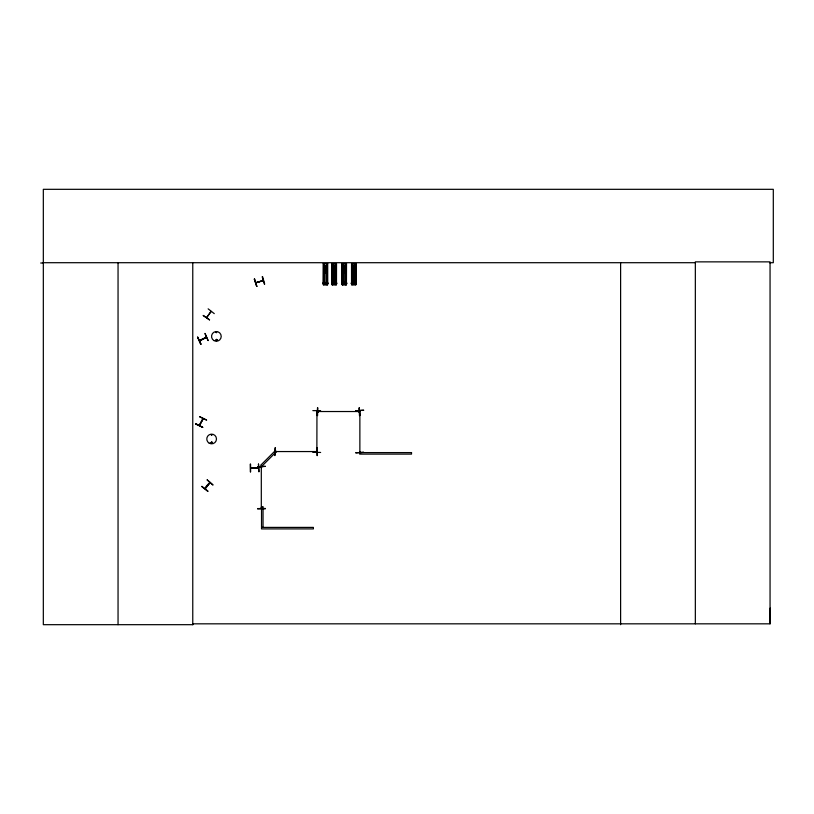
<?xml version="1.0" encoding="UTF-8"?>
<svg xmlns="http://www.w3.org/2000/svg" width="814" height="814" viewBox="0 0 814 814"><rect width="100%" height="100%" fill="white"/><g stroke="black" fill="none" stroke-linecap="round" stroke-linejoin="round"><path stroke-width="1.22" d="M769.495 262.708L773.3 262.708L773.3 189.316L43.325 189.316L43.325 624.684L192.877 624.684L192.776 623.829L770.054 623.829L770.166 608.089M199.328 340.466L200.122 340.456M205.667 337.607L206.278 336.955M202.533 419.251L203.205 418.793M261.62 466.829L261.314 467.592L261.304 466.809M261.304 507.6L261.62 508.435M316.87 410.704L316.605 411.569L316.595 410.704M359.605 411.569L359.605 410.704M359.92 411.548L359.605 410.785M359.605 452.36L359.595 451.495L359.869 452.36M215.954 332.356L216.748 332.143L216.27 332.773M216.911 340.028C215.232 341.331 216.656 338.777 216.707 339.703M217.063 340.211C215.944 337.301 215.201 342.562 217.135 340.028M211.213 434.829L211.996 435.154L211.294 434.747M211.121 442.48C212.189 444.546 212.118 440.7 211.182 442.735M261.263 466.971L261.62 467.653M316.554 410.867L316.911 411.406M359.554 451.658L359.91 452.197M205.148 488.726C217.48 474.287 202.493 489.326 205.606 488.217M209.554 483.211L209.717 482.437M199.461 340.354L206.42 337.372M206.329 337.23L199.633 340.7M325.753 284.422L325.162 283.516M344.505 284.361L343.966 284.432M353.988 284.401L353.703 284.432M203.174 418.752L199.481 425.457M212.23 442.969C210.938 439.753 211.04 445.512 212.281 442.236M256.552 282.529L255.861 282.366M262.454 280.565L263.207 280.352L255.83 282.784L263.309 280.606L255.8 282.834M211.253 311.538L206.664 317.491M258.455 468.142L250.783 467.887M318.406 411.823L317.643 411.792M316.921 451.821C315.191 452.014 317.613 450.651 316.595 452.36M359.279 411.833L358.598 411.833M195.696 423.992L202.747 427.319L195.716 423.962M199.603 416.768L206.654 420.095L199.654 416.676M199.45 425.559L203.246 418.722M209.574 319.831L203.134 315.435L209.503 319.912M214.275 313.634L208.14 308.842M205.087 488.736L209.89 482.712M207.784 491.381L201.699 486.528M212.871 484.941L207.041 479.772L212.912 484.89M275.264 451.556L316.839 451.556M202.798 418.681L199.247 425.325L199.501 424.766M210.938 311.304L206.685 317.562M261.579 508.374L261.609 507.621M316.87 452.36L316.951 410.867M318.427 411.864L317.806 411.833M197.639 337.108L200.793 344.23M199.471 340.791L206.491 337.342M201.221 340.028L204.609 338.329M200.763 344.251L197.619 337.118L201.048 344.098M208.089 340.547L204.965 333.404L208.109 340.537M262.179 276.74L264.418 284.198M256.827 286.355L254.283 278.999L256.776 286.375M275.315 451.495L276.048 451.546L275.264 451.821M316.758 451.862L316.219 451.872M333.984 284.401L334.503 283.577L333.913 283.516M344.037 284.401L344.414 283.394M353.541 284.401L353.591 283.567M359.757 415.547L359.269 407.773L359.717 415.547M312.841 410.622L320.624 410.683M318.427 411.518L317.725 411.528L359.3 411.528M358.516 411.528L359.218 411.528M316.89 447.802L317.053 455.575M275.346 451.821L276.048 451.821M312.841 452.381L320.624 452.442M250.244 464.133L250.336 471.906M258.455 464.082L258.933 471.855L258.506 464.082M261.62 507.753L261.304 508.465M265.333 508.435L257.55 508.597M257.56 508.882L265.333 508.831M40.7 263.014L43.325 263.003M43.325 262.708L695.339 262.708M323.229 263.624L327.727 263.604M336.477 263.604L331.98 263.624L332.081 284.697M342.033 263.624L346.53 263.604M323.534 265.761L327.421 265.761M332.285 265.761L336.172 265.761M342.338 265.761L346.225 265.761M351.841 265.761L355.728 265.761M323.534 267.185L327.421 267.185M332.285 267.185L336.172 267.185M342.338 267.185L346.225 267.185M351.841 267.185L355.728 267.185M323.534 269.322L327.421 269.322M332.285 269.322L336.172 269.322M342.338 269.322L346.225 269.322M351.841 269.322L355.728 269.322M323.524 271.225L327.421 271.225M332.285 271.225L336.172 271.225M342.328 271.225L346.215 271.225M351.841 271.225L355.728 271.225M323.524 273.362L327.421 273.362M332.285 273.362L336.172 273.362M342.328 273.362L346.215 273.362M351.841 273.362L355.728 273.362M323.534 282.539L327.421 282.539M332.285 282.539L336.172 282.539M342.338 282.539L346.225 282.539M351.841 282.539L355.728 282.539M322.883 283.14L328.073 283.14M331.634 283.14L336.823 283.14M341.687 283.14L346.876 283.14M351.19 283.14L356.379 283.14M322.883 283.303L328.073 283.303M331.634 283.303L336.823 283.303M341.687 283.303L346.876 283.303M351.19 283.303L356.379 283.303M343.966 283.516L344.576 283.547M353.469 283.547L354.09 283.547M333.913 284.432L334.432 284.401M331.98 284.697L336.477 284.676L336.457 263.604L336.386 284.676M346.53 284.676L342.033 284.697L342.124 263.624M261.528 527.401L313.39 527.401L313.39 528.907L261.528 528.907L261.528 506.654L263.044 506.654L263.044 527.401M195.848 423.707L202.727 427.36M201.882 486.304L207.987 491.127M359.9 451.597L359.869 452.279L359.869 410.785M262.566 276.638L264.692 284.117M254.599 278.907L256.725 286.386M359.33 407.763L359.432 415.547M317.511 407.773L317.613 415.547M317.287 447.802L317.338 455.575M316.87 410.785L316.87 411.487M261.314 467.592L261.304 466.89L261.304 508.384M250.57 464.133L250.62 471.906M770.054 623.829L770.054 261.864L695.339 261.864L695.339 623.829M620.614 262.708L620.614 624.684M355.423 263.604L355.433 284.676M355.016 263.604L354.935 284.676M354.385 284.676L353.195 284.676M352.889 264.865L352.91 271.062M352.889 273.535L352.91 283.455M352.808 264.865L352.808 271.062M352.808 273.535L352.808 283.455M352.564 263.624L352.594 284.697M352.391 264.865L352.391 271.062M352.391 273.535L352.391 283.455M352.32 264.865L352.299 271.062M352.32 273.535L352.299 283.455M352.055 264.865L352.136 271.062M352.136 273.535L352.147 284.676M346.51 263.604L346.428 284.676M345.94 263.604L345.919 284.676M345.767 284.676L345.757 263.604L345.675 284.676M345.462 263.604L345.502 284.676M345.258 264.845L345.258 271.042M345.258 273.524L345.258 283.435M345.156 264.845L345.177 271.042M345.177 273.524L345.156 283.435M344.871 284.676L343.681 284.676M343.386 264.865L343.396 271.062M343.386 273.535L343.396 283.455M343.305 264.865L343.305 271.062M343.305 273.535L343.305 283.455M343.132 263.624L343.05 284.697M342.887 263.624L342.887 284.697M342.806 263.624L342.786 284.697M342.623 263.624L342.643 284.697M342.338 263.624L342.379 284.697M342.297 263.624L342.297 284.697M336.131 263.604L336.172 284.676M335.704 264.845L335.633 271.042M335.704 273.524L335.633 283.435M335.449 263.604L335.419 284.676M335.205 264.845L335.205 271.042M335.205 273.524L335.205 283.435M335.134 264.845L335.114 271.042M335.114 273.524L335.134 283.435M334.829 284.676L333.638 284.676M333.353 264.865L333.353 271.062L333.252 264.865M333.353 273.535L333.353 283.455L333.252 273.535M333.079 263.624L333.038 284.697M332.834 264.865L332.834 271.062M332.834 273.535L332.834 283.455M332.743 264.865L332.763 271.062M332.743 273.535L332.763 283.455M332.499 263.624L332.499 284.697M332.326 284.697L332.326 263.624L332.244 284.697M327.635 263.604L327.706 284.676L323.229 284.697L323.331 263.624M327.208 263.604L327.116 284.676M326.953 263.604L326.974 284.676M326.872 263.604L326.872 284.676M326.628 263.604L326.658 284.676M326.455 264.845L326.455 271.042M326.455 273.524L326.455 283.435M326.383 264.845L326.363 271.042M326.363 273.524L326.383 283.435M326.068 284.676L324.888 284.676M324.603 264.865L324.583 271.062M324.603 273.535L324.583 283.455M324.501 264.865L324.501 271.062M324.501 273.535L324.501 283.455M324.257 263.624L324.328 284.697M324.084 264.865L324.084 271.062M324.084 273.535L324.084 283.455M324.003 271.062L323.84 264.865L323.748 271.062M323.992 273.535L323.84 283.455M323.819 273.535L323.83 284.676M323.575 263.624L323.534 284.697M323.494 263.624L323.494 284.697M192.765 262.708L192.765 624.684M118.05 262.708L118.05 624.684M324.644 272.069C325.702 275.376 327.208 269.739 324.644 272.069M333.394 272.069C334.452 275.376 335.958 269.739 333.394 272.069M343.437 272.069C344.495 275.376 346.011 269.739 343.437 272.069M352.95 272.069C354.009 275.376 355.514 269.739 352.95 272.069M275.356 450.59L260.683 465.262L261.752 466.33L276.424 451.658L275.356 450.59M258.486 468.101L250.661 468.274L258.404 468.101M317.623 407.773L317.236 415.547L317.623 407.773M363.624 410.246L355.85 410.734L363.624 410.246M275.244 447.802L274.857 455.586L275.183 447.802M363.624 452.34L355.85 452.818L363.624 452.34M265.333 466.391L257.55 466.829L265.333 466.351M356.033 263.604L351.536 263.624L351.556 284.697L356.033 284.676L356.033 263.604M411.528 452.594L359.666 452.594L359.666 454.11L411.528 454.11L411.528 452.594M355.728 284.676L355.728 263.604L355.687 284.676M355.28 271.042L355.26 264.845L355.189 271.042M355.28 283.435L355.26 273.524L355.189 283.435M354.762 271.042L354.762 264.845L354.67 271.042M354.762 283.435L354.762 273.524L354.69 283.435M351.841 284.697L351.841 263.624L351.811 284.697M346.255 284.676L346.255 263.604L346.225 284.676M335.887 284.676L335.968 263.604L335.877 284.676M327.421 284.676L327.421 263.604L327.381 284.676M213.96 340.588A4.843 4.843 0 0 0 221.225 336.396A4.843 4.843 0 0 0 213.96 332.204A4.843 4.843 0 0 0 213.96 340.588M209.198 443.182A4.853 4.853 0 0 0 216.483 438.98A4.853 4.853 0 0 0 209.198 434.778A4.853 4.853 0 0 0 209.198 443.182"/></g></svg>
